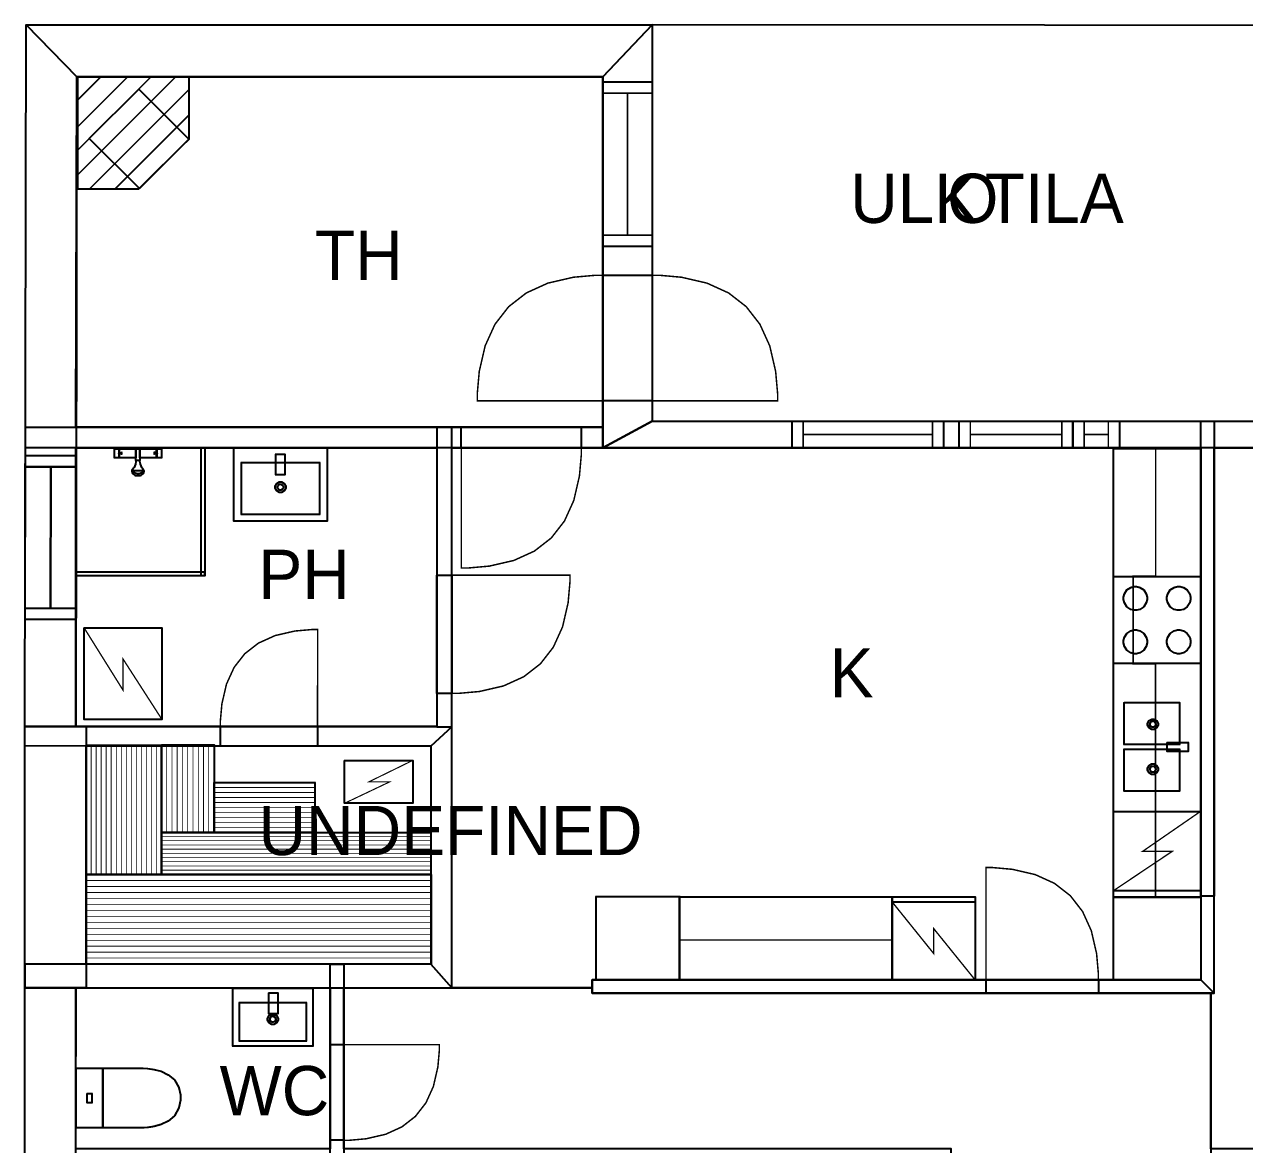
# Model space of a CAD drawing. Extents: x 1.6 to 14.5, y 0 to 12.9.
# Drawn here: x 1.58 to 10.1, y 5.1 to 12.92 of the extents above; entities that cross this region are included whole.
import ezdxf

# ---------------------------------------------------------------- set-up
doc = ezdxf.new("R2010")
doc.units = 0
doc.layers.get('0').update_dxf_attribs({"linetype": 'CONTINUOUS'})

msp = doc.modelspace()

# ---------------------------------------------------------------- linework, layer by layer
at = {"color": 0}
for points, const_width in [([(1.58117, 8.02219), (1.58979, 12.9214), (1.94336, 12.5569), (1.93533, 8.02154), (1.58117, 8.02219)], 0.00208), ([(1.58979, 12.9214), (5.96061, 12.9214), (5.61686, 12.5569), (1.94336, 12.5569), (1.58979, 12.9214)], 0.00208), ([(5.96061, 12.9214), (5.96061, 10.1542), (5.61686, 9.96669), (5.61686, 12.5569), (5.96061, 12.9214)], 0.00208), ([(14.1828, 10.1542), (14.1828, 12.9147), (5.96061, 12.9214), (5.96061, 10.1542), (14.1828, 10.1542)], 0.00208), ([(2.729, 12.1239), (2.729, 12.5569), (1.94775, 12.5569), (1.94775, 11.7757), (2.37728, 11.7757), (2.729, 12.1239)], 0.01042), ([(5.61686, 12.5222), (5.96061, 12.5222), (5.96061, 11.3742), (5.61686, 11.3742), (5.61686, 12.5222)], 0.01042), ([(5.61686, 12.5222), (5.96061, 12.5222), (5.96061, 11.3742), (5.61686, 11.3742), (5.61686, 12.5222)], 0.01042), ([(2.37993, 11.7782), (2.02983, 12.1268), (2.37592, 12.4715), (2.72601, 12.1228), (2.37993, 11.7782)], 0.01042), ([(5.61686, 11.1723), (5.56549, 11.1723), (5.41135, 11.1586), (5.23324, 11.1175), (5.08257, 11.049), (4.95925, 10.9531), (4.86339, 10.8299), (4.79486, 10.6791), (4.75379, 10.501), (4.74013, 10.3469), (4.74013, 10.2955), (5.61686, 10.2955), (5.61686, 11.1723)], 0.01042), ([(5.61686, 11.1723), (5.96061, 11.1723), (5.96061, 10.2955), (5.61686, 10.2955), (5.61686, 11.1723)], 0.01042), ([(5.61686, 11.1723), (5.96061, 11.1723), (5.96061, 10.2955), (5.61686, 10.2955), (5.61686, 11.1723)], 0.01042), ([(5.96061, 11.1723), (6.01193, 11.1723), (6.16607, 11.1586), (6.34418, 11.1175), (6.4949, 11.049), (6.61817, 10.9531), (6.71408, 10.8299), (6.78256, 10.6791), (6.82368, 10.501), (6.8374, 10.3469), (6.8374, 10.2955), (5.96061, 10.2955), (5.96061, 11.1723)], 0.01042), ([(5.96061, 10.1542), (14.1828, 10.1542), (14.5265, 9.96669), (5.61686, 9.96669), (5.96061, 10.1542)], 0.00208), ([(6.93821, 10.1542), (7.99685, 10.1542), (7.99685, 9.96669), (6.93821, 9.96669), (6.93821, 10.1542)], 0.01042), ([(6.93821, 10.1542), (7.99685, 10.1542), (7.99685, 9.96669), (6.93821, 9.96669), (6.93821, 10.1542)], 0.01042), ([(8.10508, 10.1542), (8.90022, 10.1542), (8.90022, 9.96669), (8.10508, 9.96669), (8.10508, 10.1542)], 0.01042), ([(8.10508, 10.1542), (8.90022, 10.1542), (8.90022, 9.96669), (8.10508, 9.96669), (8.10508, 10.1542)], 0.01042), ([(8.90022, 10.1542), (9.22487, 10.1542), (9.22487, 9.96669), (8.90022, 9.96669), (8.90022, 10.1542)], 0.01042), ([(8.90022, 10.1542), (9.22487, 10.1542), (9.22487, 9.96669), (8.90022, 9.96669), (8.90022, 10.1542)], 0.01042), ([(9.79303, 10.1542), (9.88678, 10.1542), (9.88678, 6.83762), (9.79303, 6.83762), (9.79303, 10.1542)], 0.00208), ([(1.58458, 10.1125), (5.61686, 10.1125), (5.61686, 9.96669), (1.58458, 9.96669), (1.58458, 10.1125)], 0.00208), ([(4.56185, 8.01915), (4.56185, 10.1125), (4.45768, 10.1125), (4.45768, 8.01926), (4.56185, 8.01915)], 0.00208), ([(4.62825, 10.1125), (5.46647, 10.1125), (5.46647, 9.96669), (4.62825, 9.96669), (4.62825, 10.1125)], 0.01042), ([(4.62825, 10.1125), (5.46647, 10.1125), (5.46647, 9.96669), (4.62825, 9.96669), (4.62825, 10.1125)], 0.01042), ([(2.81218, 9.96669), (2.83822, 9.96669), (2.83822, 9.07465), (2.81218, 9.07465), (2.81218, 9.96669)], 0.01042), ([(2.81218, 9.96669), (2.83822, 9.96669), (2.83822, 9.07465), (2.81218, 9.07465), (2.81218, 9.96669)], 0.01042), ([(3.0389, 9.96653), (3.69211, 9.96653), (3.69211, 9.45622), (3.0389, 9.45622), (3.0389, 9.96653)], 0.01042), ([(5.46647, 9.96669), (5.46647, 9.91758), (5.45335, 9.77024), (5.41407, 9.59999), (5.34858, 9.45589), (5.25689, 9.338), (5.139, 9.24631), (4.99496, 9.18083), (4.82471, 9.14154), (4.67736, 9.12842), (4.62825, 9.12842), (4.62825, 9.96669), (5.46647, 9.96669)], 0.01042), ([(1.58251, 8.76904), (1.58447, 9.91342), (1.93864, 9.91282), (1.93668, 8.76844), (1.58251, 8.76904)], 0.01042), ([(1.58251, 8.76904), (1.58447, 9.91342), (1.93864, 9.91282), (1.93668, 8.76844), (1.58251, 8.76904)], 0.01042), ([(2.20637, 9.96149), (2.23969, 9.96149), (2.23969, 9.89794), (2.20637, 9.89794), (2.20637, 9.96149)], 0.01042), ([(2.23969, 9.92919), (2.24289, 9.93044), (2.25256, 9.93431), (2.25532, 9.93544), (2.25532, 9.93544), (2.25532, 9.93403), (2.25532, 9.92974), (2.25532, 9.92546), (2.25532, 9.92399), (2.25532, 9.92399), (2.25293, 9.92464), (2.24294, 9.92806), (2.23969, 9.92919)], 0.01042), ([(2.23969, 9.96149), (2.35639, 9.96149), (2.35639, 9.89794), (2.23969, 9.89794), (2.23969, 9.96149)], 0.01042), ([(2.35639, 9.96149), (2.3845, 9.96149), (2.3845, 9.87815), (2.37744, 9.87815), (2.36165, 9.87815), (2.35639, 9.87815), (2.35639, 9.89899), (2.35639, 9.94586), (2.35639, 9.96149)], 0.01042), ([(2.3845, 9.96149), (2.50114, 9.96149), (2.50114, 9.89794), (2.3845, 9.89794), (2.3845, 9.96149)], 0.01042), ([(2.50011, 9.92919), (2.49685, 9.93044), (2.48719, 9.93431), (2.48449, 9.93544), (2.48449, 9.93544), (2.48449, 9.93403), (2.48449, 9.92974), (2.48449, 9.92546), (2.48449, 9.92399), (2.48449, 9.92399), (2.48682, 9.92464), (2.49681, 9.92806), (2.50011, 9.92919)], 0.01042), ([(2.50011, 9.96149), (2.53554, 9.96149), (2.53554, 9.89794), (2.50011, 9.89794), (2.50011, 9.96149)], 0.01042), ([(3.33285, 9.92404), (3.39535, 9.92404), (3.39535, 9.77821), (3.33285, 9.77821), (3.33285, 9.92404)], 0.01042), ([(9.18257, 9.96164), (9.18257, 6.82964), (9.79258, 6.82964), (9.79258, 9.96164), (9.18257, 9.96164)], 0.01042), ([(9.79258, 9.96164), (9.79258, 6.82964), (9.47694, 6.82964), (9.47694, 8.45953), (9.32058, 8.45953), (9.32058, 9.07226), (9.47819, 9.07226), (9.47819, 9.96382), (9.79258, 9.96164)], 0.01042), ([(3.09338, 9.8655), (3.63764, 9.8655), (3.63764, 9.50136), (3.09338, 9.50136), (3.09338, 9.8655)], 0.01042), ([(3.40196, 9.69265), (3.40196, 9.68625), (3.39128, 9.66689), (3.3719, 9.65619), (3.3655, 9.65619), (3.35906, 9.65619), (3.33968, 9.66689), (3.32904, 9.68625), (3.32904, 9.69265), (3.32904, 9.69911), (3.33968, 9.71847), (3.35906, 9.72911), (3.3655, 9.72911), (3.3719, 9.72911), (3.39128, 9.71847), (3.40196, 9.69911), (3.40196, 9.69265)], 0.00833), ([(3.38633, 9.69265), (3.38633, 9.68901), (3.38021, 9.67796), (3.36914, 9.67182), (3.3655, 9.67182), (3.36182, 9.67182), (3.35075, 9.67796), (3.34467, 9.68901), (3.34467, 9.69265), (3.34467, 9.69635), (3.35075, 9.70742), (3.36182, 9.71349), (3.3655, 9.71349), (3.36914, 9.71349), (3.38021, 9.70742), (3.38633, 9.69635), (3.38633, 9.69265)], 0.00833), ([(1.93722, 9.10069), (1.93722, 9.07465), (2.83583, 9.07465), (2.83583, 9.10069), (1.93722, 9.10069)], 0.01042), ([(1.93722, 9.10069), (1.93722, 9.07465), (2.83583, 9.07465), (2.83583, 9.10069), (1.93722, 9.10069)], 0.01042), ([(4.45768, 9.07835), (4.56185, 9.07835), (4.56185, 8.25304), (4.45768, 8.25304), (4.45768, 9.07835)], 0.01042), ([(4.45768, 9.07835), (4.56185, 9.07835), (4.56185, 8.25304), (4.45768, 8.25304), (4.45768, 9.07835)], 0.01042), ([(4.56185, 8.25304), (4.61019, 8.25304), (4.75526, 8.26594), (4.9229, 8.30464), (5.06478, 8.36914), (5.18083, 8.45936), (5.27111, 8.57542), (5.33561, 8.71729), (5.37429, 8.88493), (5.38721, 9.03), (5.38721, 9.07835), (4.56185, 9.07835), (4.56185, 8.25304)], 0.01042), ([(9.18414, 9.0689), (9.18414, 8.46099), (9.79101, 8.46099), (9.79101, 9.0689), (9.18414, 9.0689)], 0.01042), ([(9.33567, 8.83296), (9.32753, 8.83296), (9.30322, 8.83951), (9.27675, 8.85736), (9.25885, 8.8839), (9.25233, 8.90821), (9.25233, 8.91629), (9.25233, 8.92443), (9.25885, 8.94879), (9.27675, 8.97526), (9.30322, 8.99311), (9.32753, 8.99963), (9.33567, 8.99963), (9.34375, 8.99963), (9.36806, 8.99311), (9.39458, 8.97526), (9.41243, 8.94879), (9.419, 8.92443), (9.419, 8.91629), (9.419, 8.90821), (9.41243, 8.8839), (9.39458, 8.85736), (9.36806, 8.83951), (9.34375, 8.83296), (9.33567, 8.83296)], 0.01042), ([(9.63867, 8.83296), (9.63053, 8.83296), (9.60622, 8.83951), (9.57975, 8.85736), (9.56185, 8.8839), (9.55533, 8.90821), (9.55533, 8.91629), (9.55533, 8.92443), (9.56185, 8.94879), (9.57975, 8.97526), (9.60622, 8.99311), (9.63053, 8.99963), (9.63867, 8.99963), (9.64675, 8.99963), (9.67111, 8.99311), (9.6976, 8.97526), (9.71544, 8.94879), (9.722, 8.92443), (9.722, 8.91629), (9.722, 8.90821), (9.71544, 8.8839), (9.6976, 8.85736), (9.67111, 8.83951), (9.64675, 8.83296), (9.63867, 8.83296)], 0.01042), ([(1.99371, 8.70958), (2.53819, 8.70958), (2.53819, 8.07036), (1.99371, 8.07036), (1.99371, 8.70958)], 0.00907), ([(2.94575, 8.02083), (2.94581, 8.0606), (2.95654, 8.1799), (2.98856, 8.31765), (3.04178, 8.43425), (3.1161, 8.52957), (3.21164, 8.60368), (3.32835, 8.65657), (3.46625, 8.68821), (3.58556, 8.69868), (3.62532, 8.69863), (3.62429, 8.02012), (2.94575, 8.02083)], 0.01042), ([(9.33567, 8.52946), (9.32753, 8.52946), (9.30322, 8.53603), (9.27675, 8.55388), (9.25885, 8.5804), (9.25233, 8.60471), (9.25233, 8.61279), (9.25233, 8.62093), (9.25885, 8.64524), (9.27675, 8.67171), (9.30322, 8.68961), (9.32753, 8.69612), (9.33567, 8.69612), (9.34375, 8.69612), (9.36806, 8.68961), (9.39458, 8.67171), (9.41243, 8.64524), (9.419, 8.62093), (9.419, 8.61279), (9.419, 8.60471), (9.41243, 8.5804), (9.39458, 8.55388), (9.36806, 8.53603), (9.34375, 8.52946), (9.33567, 8.52946)], 0.01042), ([(9.63867, 8.52946), (9.63053, 8.52946), (9.60622, 8.53603), (9.57975, 8.55388), (9.56185, 8.5804), (9.55533, 8.60471), (9.55533, 8.61279), (9.55533, 8.62093), (9.56185, 8.64524), (9.57975, 8.67171), (9.60622, 8.68961), (9.63053, 8.69612), (9.63867, 8.69612), (9.64675, 8.69612), (9.67111, 8.68961), (9.6976, 8.67171), (9.71544, 8.64524), (9.722, 8.62093), (9.722, 8.61279), (9.722, 8.60471), (9.71544, 8.5804), (9.6976, 8.55388), (9.67111, 8.53603), (9.64675, 8.52946), (9.63867, 8.52946)], 0.01042), ([(9.2576, 8.18815), (9.2576, 7.89512), (9.64518, 7.89512), (9.64518, 8.18815), (9.2576, 8.18815)], 0.01042), ([(1.58117, 8.02219), (4.56185, 8.01915), (4.41601, 7.88385), (1.58106, 7.88678), (1.58117, 8.02219)], 0.00208), ([(1.58117, 8.02219), (2.00825, 8.02219), (2.00825, 6.19596), (1.58117, 6.19596), (1.58117, 8.02219)], 0.00208), ([(2.94575, 8.02083), (3.62429, 8.02012), (3.62408, 7.88471), (2.94564, 7.88542), (2.94575, 8.02083)], 0.01042), ([(2.94575, 8.02083), (3.62429, 8.02012), (3.62408, 7.88471), (2.94564, 7.88542), (2.94575, 8.02083)], 0.01042), ([(4.56185, 6.19596), (4.56185, 8.01915), (4.41601, 7.88385), (4.41601, 6.36263), (4.56185, 6.19596)], 0.00208), ([(9.45779, 8.00054), (9.45133, 8.00054), (9.43197, 8.01124), (9.42133, 8.0306), (9.42133, 8.037), (9.42133, 8.04346), (9.43197, 8.06282), (9.45133, 8.07346), (9.45779, 8.07346), (9.46419, 8.07346), (9.48356, 8.06282), (9.49425, 8.04346), (9.49425, 8.037), (9.49425, 8.0306), (9.48356, 8.01124), (9.46419, 8.00054), (9.45779, 8.00054)], 0.00833), ([(9.45779, 8.01617), (9.4541, 8.01617), (9.44303, 8.02229), (9.43696, 8.03336), (9.43696, 8.037), (9.43696, 8.04069), (9.44303, 8.05176), (9.4541, 8.05783), (9.45779, 8.05783), (9.46143, 8.05783), (9.4725, 8.05176), (9.47863, 8.04069), (9.47863, 8.037), (9.47863, 8.03336), (9.4725, 8.02229), (9.46143, 8.01617), (9.45779, 8.01617)], 0.00833), ([(2.00825, 7.89214), (2.00825, 6.98763), (2.53386, 6.98763), (2.53386, 7.89214), (2.00825, 7.89214)], 0.01042), ([(2.53401, 7.89242), (2.53401, 7.28201), (2.90158, 7.28201), (2.90158, 7.89242), (2.53401, 7.89242)], 0.01042), ([(9.25672, 7.86426), (9.25672, 7.57112), (9.64415, 7.57112), (9.64415, 7.86426), (9.25672, 7.86426)], 0.01042), ([(9.55875, 7.91054), (9.55875, 7.84804), (9.70458, 7.84804), (9.70458, 7.91054), (9.55875, 7.91054)], 0.01042), ([(3.81342, 7.785), (4.28988, 7.785), (4.28988, 7.4854), (3.81342, 7.4854), (3.81342, 7.785)], 0.00794), ([(9.45779, 7.6869), (9.45133, 7.6869), (9.43197, 7.6976), (9.42133, 7.71696), (9.42133, 7.72336), (9.42133, 7.72982), (9.43197, 7.74918), (9.45133, 7.75982), (9.45779, 7.75982), (9.46419, 7.75982), (9.48356, 7.74918), (9.49425, 7.72982), (9.49425, 7.72336), (9.49425, 7.71696), (9.48356, 7.6976), (9.46419, 7.6869), (9.45779, 7.6869)], 0.00833), ([(9.45779, 7.70253), (9.4541, 7.70253), (9.44303, 7.70865), (9.43696, 7.71972), (9.43696, 7.72336), (9.43696, 7.72706), (9.44303, 7.73813), (9.4541, 7.74419), (9.45779, 7.74419), (9.46143, 7.74419), (9.4725, 7.73813), (9.47863, 7.72706), (9.47863, 7.72336), (9.47863, 7.71972), (9.4725, 7.70865), (9.46143, 7.70253), (9.45779, 7.70253)], 0.00833), ([(2.90153, 7.63043), (3.60585, 7.63043), (3.60585, 7.28217), (2.90153, 7.28217), (2.90153, 7.63043)], 0.01042), ([(9.18326, 7.42817), (9.18326, 6.87424), (9.79015, 6.87424), (9.79015, 7.42817), (9.18326, 7.42817)], 0.00923), ([(2.53386, 7.28201), (4.41635, 7.28201), (4.41635, 6.98926), (2.53386, 6.98926), (2.53386, 7.28201)], 0.01042), ([(2.00825, 6.98763), (4.41824, 6.98763), (4.41824, 6.36263), (2.00825, 6.36263), (2.00825, 6.98763)], 0.01042), ([(9.07731, 6.25217), (9.07731, 6.29818), (9.06506, 6.43604), (9.02826, 6.59538), (8.96696, 6.73019), (8.88118, 6.8405), (8.77089, 6.92626), (8.63607, 6.98757), (8.47672, 7.02436), (8.33886, 7.03657), (8.29292, 7.03657), (8.29292, 6.25217), (9.07731, 6.25217)], 0.01042), ([(5.57004, 6.8341), (6.15283, 6.8341), (6.15283, 6.25375), (5.57004, 6.25375), (5.57004, 6.8341)], 0.01042), ([(6.15283, 6.83274), (7.63687, 6.83274), (7.63687, 6.25342), (6.15283, 6.25342), (6.15283, 6.83274)], 0.01042), ([(7.63687, 6.8329), (8.2161, 6.8329), (8.2161, 6.25288), (7.63687, 6.25288), (7.63687, 6.8329)], 0.00965), ([(7.63687, 6.8329), (8.2161, 6.8329), (8.2161, 6.79422), (7.63687, 6.79422), (7.63687, 6.8329)], 0.00965), ([(9.18326, 6.82964), (9.18326, 6.25211), (9.79194, 6.25211), (9.79194, 6.82964), (9.18326, 6.82964)], 0.01042), ([(9.88542, 6.15842), (9.88542, 6.83762), (9.79303, 6.83762), (9.79303, 6.25217), (9.88542, 6.15842)], 0.00208), ([(6.15283, 6.53039), (7.63471, 6.53039), (7.63471, 6.25472), (6.15283, 6.25472), (6.15283, 6.53039)], 0.01042), ([(1.58117, 6.19596), (4.56185, 6.19596), (4.41601, 6.36263), (1.58117, 6.36263), (1.58117, 6.19596)], 0.00208), ([(3.71322, 6.36263), (3.80697, 6.36263), (3.80697, 4.95751), (3.71322, 4.95751), (3.71322, 6.36263)], 0.00208), ([(9.88542, 6.15842), (5.54199, 6.15842), (5.54199, 6.25217), (9.79303, 6.25217), (9.88542, 6.15842)], 0.00208), ([(8.29292, 6.25217), (9.07731, 6.25217), (9.07731, 6.15842), (8.29292, 6.15842), (8.29292, 6.25217)], 0.01042), ([(8.29292, 6.25217), (9.07731, 6.25217), (9.07731, 6.15842), (8.29292, 6.15842), (8.29292, 6.25217)], 0.01042), ([(1.58117, 1.17833), (1.58117, 6.19596), (1.93533, 6.19596), (1.92492, 1.39708), (1.58117, 1.17833)], 0.00208), ([(3.03239, 6.19499), (3.59136, 6.19499), (3.59136, 5.78874), (3.03239, 5.78874), (3.03239, 6.19499)], 0.01042), ([(3.28396, 6.16114), (3.34646, 6.16114), (3.34646, 6.01531), (3.28396, 6.01531), (3.28396, 6.16114)], 0.01042), ([(3.07894, 6.09397), (3.54482, 6.09397), (3.54482, 5.82471), (3.07894, 5.82471), (3.07894, 6.09397)], 0.01042), ([(3.34836, 5.977), (3.34836, 5.9706), (3.33768, 5.95122), (3.31831, 5.94054), (3.3119, 5.94054), (3.30544, 5.94054), (3.28608, 5.95122), (3.27544, 5.9706), (3.27544, 5.977), (3.27544, 5.98346), (3.28608, 6.00282), (3.30544, 6.01346), (3.3119, 6.01346), (3.31831, 6.01346), (3.33768, 6.00282), (3.34836, 5.98346), (3.34836, 5.977)], 0.00833), ([(3.33274, 5.977), (3.33274, 5.97336), (3.32661, 5.96229), (3.31554, 5.95617), (3.3119, 5.95617), (3.30821, 5.95617), (3.29715, 5.96229), (3.29107, 5.97336), (3.29107, 5.977), (3.29107, 5.98068), (3.29715, 5.99175), (3.30821, 5.99783), (3.3119, 5.99783), (3.31554, 5.99783), (3.32661, 5.99175), (3.33274, 5.98068), (3.33274, 5.977)], 0.00833), ([(3.71322, 5.8004), (3.80697, 5.8004), (3.80697, 5.13217), (3.71322, 5.13217), (3.71322, 5.8004)], 0.01042), ([(3.71322, 5.8004), (3.80697, 5.8004), (3.80697, 5.13217), (3.71322, 5.13217), (3.71322, 5.8004)], 0.01042), ([(3.80697, 5.13217), (3.84608, 5.13217), (3.96354, 5.14264), (4.09928, 5.17393), (4.21414, 5.22618), (4.30811, 5.29926), (4.38118, 5.39324), (4.43343, 5.50808), (4.46474, 5.64382), (4.47521, 5.76129), (4.47521, 5.8004), (3.80697, 5.8004), (3.80697, 5.13217)], 0.01042), ([(1.93886, 5.63488), (1.93886, 5.21832), (2.12614, 5.21832), (2.12614, 5.63488), (1.93886, 5.63488)], 0.01042), ([(2.39447, 5.63488), (2.39447, 5.63488), (2.40619, 5.63499), (2.43718, 5.63336), (2.48101, 5.62722), (2.53125, 5.61376), (2.58143, 5.59022), (2.62528, 5.55376), (2.65625, 5.50163), (2.66803, 5.44857), (2.66803, 5.43088), (2.66803, 5.4126), (2.65625, 5.35775), (2.62528, 5.30365), (2.58143, 5.26585), (2.53125, 5.24143), (2.48101, 5.22743), (2.43718, 5.22103), (2.40619, 5.21929), (2.39447, 5.21935), (2.39447, 5.21935), (2.12614, 5.21832), (2.12614, 5.63488), (2.39447, 5.63488)], 0.01042), ([(2.01671, 5.45969), (2.01671, 5.3935), (2.04829, 5.3935), (2.04829, 5.45969), (2.01671, 5.45969)], 0.01042)]:
    msp.add_lwpolyline(points, close=True, dxfattribs=dict(at, const_width=const_width))
for points in [[(1.58117, 8.02219), (1.58979, 12.9214), (1.94336, 12.5569), (1.93533, 8.02154), (1.58117, 8.02219)], [(1.58979, 12.9214), (5.96061, 12.9214), (5.61686, 12.5569), (1.94336, 12.5569), (1.58979, 12.9214)], [(5.96061, 12.9214), (5.96061, 10.1542), (5.61686, 9.96669), (5.61686, 12.5569), (5.96061, 12.9214)], [(5.96061, 10.1542), (14.1828, 10.1542), (14.5265, 9.96669), (5.61686, 9.96669), (5.96061, 10.1542)], [(9.79303, 10.1542), (9.88678, 10.1542), (9.88678, 6.83762), (9.79303, 6.83762), (9.79303, 10.1542)], [(1.58458, 10.1125), (5.61686, 10.1125), (5.61686, 9.96669), (1.58458, 9.96669), (1.58458, 10.1125)], [(4.56185, 8.01915), (4.56185, 10.1125), (4.45768, 10.1125), (4.45768, 8.01926), (4.56185, 8.01915)], [(1.58117, 8.02219), (4.56185, 8.01915), (4.41601, 7.88385), (1.58106, 7.88678), (1.58117, 8.02219)], [(1.58117, 8.02219), (2.00825, 8.02219), (2.00825, 6.19596), (1.58117, 6.19596), (1.58117, 8.02219)], [(4.56185, 6.19596), (4.56185, 8.01915), (4.41601, 7.88385), (4.41601, 6.36263), (4.56185, 6.19596)], [(9.88542, 6.15842), (9.88542, 6.83762), (9.79303, 6.83762), (9.79303, 6.25217), (9.88542, 6.15842)], [(1.58117, 6.19596), (4.56185, 6.19596), (4.41601, 6.36263), (1.58117, 6.36263), (1.58117, 6.19596)], [(3.71322, 6.36263), (3.80697, 6.36263), (3.80697, 4.95751), (3.71322, 4.95751), (3.71322, 6.36263)], [(9.88542, 6.15842), (5.54199, 6.15842), (5.54199, 6.25217), (9.79303, 6.25217), (9.88542, 6.15842)], [(1.58117, 1.17833), (1.58117, 6.19596), (1.93533, 6.19596), (1.92492, 1.39708), (1.58117, 1.17833)]]:
    msp.add_lwpolyline(points, close=True, dxfattribs=at)
at = {"color": 7}
for points in [[(14.1828, 10.1542), (14.1828, 12.9147), (5.96061, 12.9214), (5.96061, 10.1542), (14.1828, 10.1542)], [(5.61686, 10.1125), (1.93533, 10.1125), (1.94336, 12.5569), (5.61686, 12.5569), (5.61686, 10.1125)], [(2.729, 12.1239), (2.729, 12.5569), (1.94775, 12.5569), (1.94775, 11.7757), (2.37728, 11.7757), (2.729, 12.1239)], [(2.37993, 11.7782), (2.02983, 12.1268), (2.37592, 12.4715), (2.72601, 12.1228), (2.37993, 11.7782)], [(5.61686, 12.5222), (5.96061, 12.5222), (5.96061, 11.3742), (5.61686, 11.3742), (5.61686, 12.5222)], [(5.61686, 12.5222), (5.96061, 12.5222), (5.96061, 11.3742), (5.61686, 11.3742), (5.61686, 12.5222)], [(5.61686, 11.1723), (5.96061, 11.1723), (5.96061, 10.2955), (5.61686, 10.2955), (5.61686, 11.1723)], [(5.61686, 11.1723), (5.96061, 11.1723), (5.96061, 10.2955), (5.61686, 10.2955), (5.61686, 11.1723)], [(6.93821, 10.1542), (7.99685, 10.1542), (7.99685, 9.96669), (6.93821, 9.96669), (6.93821, 10.1542)], [(6.93821, 10.1542), (7.99685, 10.1542), (7.99685, 9.96669), (6.93821, 9.96669), (6.93821, 10.1542)], [(8.10508, 10.1542), (8.90022, 10.1542), (8.90022, 9.96669), (8.10508, 9.96669), (8.10508, 10.1542)], [(8.10508, 10.1542), (8.90022, 10.1542), (8.90022, 9.96669), (8.10508, 9.96669), (8.10508, 10.1542)], [(8.90022, 10.1542), (9.22487, 10.1542), (9.22487, 9.96669), (8.90022, 9.96669), (8.90022, 10.1542)], [(8.90022, 10.1542), (9.22487, 10.1542), (9.22487, 9.96669), (8.90022, 9.96669), (8.90022, 10.1542)], [(4.62825, 10.1125), (5.46647, 10.1125), (5.46647, 9.96669), (4.62825, 9.96669), (4.62825, 10.1125)], [(4.62825, 10.1125), (5.46647, 10.1125), (5.46647, 9.96669), (4.62825, 9.96669), (4.62825, 10.1125)], [(1.58251, 8.76904), (1.58447, 9.91342), (1.93864, 9.91282), (1.93668, 8.76844), (1.58251, 8.76904)], [(1.58251, 8.76904), (1.58447, 9.91342), (1.93864, 9.91282), (1.93668, 8.76844), (1.58251, 8.76904)], [(1.93533, 8.02219), (1.93533, 9.96669), (4.45768, 9.96669), (4.45768, 8.02083), (2.00825, 8.02154), (1.93533, 8.02219)], [(2.20637, 9.96149), (2.23969, 9.96149), (2.23969, 9.89794), (2.20637, 9.89794), (2.20637, 9.96149)], [(2.23969, 9.96149), (2.35639, 9.96149), (2.35639, 9.89794), (2.23969, 9.89794), (2.23969, 9.96149)], [(2.23969, 9.92919), (2.24289, 9.93044), (2.25256, 9.93431), (2.25532, 9.93544), (2.25532, 9.93544), (2.25532, 9.93403), (2.25532, 9.92974), (2.25532, 9.92546), (2.25532, 9.92399), (2.25532, 9.92399), (2.25293, 9.92464), (2.24294, 9.92806), (2.23969, 9.92919)], [(2.35639, 9.96149), (2.3845, 9.96149), (2.3845, 9.87815), (2.37744, 9.87815), (2.36165, 9.87815), (2.35639, 9.87815), (2.35639, 9.89899), (2.35639, 9.94586), (2.35639, 9.96149)], [(2.3845, 9.96149), (2.50114, 9.96149), (2.50114, 9.89794), (2.3845, 9.89794), (2.3845, 9.96149)], [(2.50011, 9.92919), (2.49685, 9.93044), (2.48719, 9.93431), (2.48449, 9.93544), (2.48449, 9.93544), (2.48449, 9.93403), (2.48449, 9.92974), (2.48449, 9.92546), (2.48449, 9.92399), (2.48449, 9.92399), (2.48682, 9.92464), (2.49681, 9.92806), (2.50011, 9.92919)], [(2.50011, 9.96149), (2.53554, 9.96149), (2.53554, 9.89794), (2.50011, 9.89794), (2.50011, 9.96149)], [(2.81218, 9.96669), (2.83822, 9.96669), (2.83822, 9.07465), (2.81218, 9.07465), (2.81218, 9.96669)], [(2.81218, 9.96669), (2.83822, 9.96669), (2.83822, 9.07465), (2.81218, 9.07465), (2.81218, 9.96669)], [(3.0389, 9.96653), (3.69211, 9.96653), (3.69211, 9.45622), (3.0389, 9.45622), (3.0389, 9.96653)], [(3.33285, 9.92404), (3.39535, 9.92404), (3.39535, 9.77821), (3.33285, 9.77821), (3.33285, 9.92404)], [(9.79303, 6.25217), (5.54199, 6.25217), (5.54199, 6.19596), (4.56185, 6.19596), (4.56185, 9.96669), (9.79303, 9.96669), (9.79303, 6.25217)], [(9.18257, 9.96164), (9.79258, 9.96164), (9.79258, 6.82964), (9.18257, 6.82964), (9.18257, 9.96164)], [(14.1619, 5.0721), (9.86333, 5.0721), (9.86333, 6.15842), (9.88542, 6.15842), (9.88699, 6.83762), (9.88699, 9.96669), (14.1619, 9.96669), (14.1619, 5.0721)], [(1.58436, 9.83529), (1.93853, 9.83469)], [(1.75971, 8.8469), (1.76144, 9.83501)], [(2.35639, 9.87815), (2.35639, 9.87185), (2.35271, 9.85292), (2.34278, 9.83051), (2.33968, 9.82607), (2.33865, 9.82454), (2.32844, 9.80994), (2.32824, 9.80838), (2.32769, 9.80556), (2.33188, 9.78901), (2.34853, 9.7761), (2.35428, 9.77507), (2.35558, 9.77479), (2.36708, 9.77399), (2.37093, 9.77399), (2.3699, 9.77399), (2.37403, 9.77399), (2.38525, 9.77479), (2.38656, 9.77507), (2.39225, 9.7761), (2.40896, 9.78901), (2.41308, 9.80556), (2.4126, 9.80838), (2.41233, 9.80994), (2.40218, 9.82454), (2.40115, 9.82607), (2.398, 9.83051), (2.38813, 9.85292), (2.3845, 9.87185), (2.3845, 9.87815)], [(2.32824, 9.80735), (2.32844, 9.80686), (2.34033, 9.79665), (2.3641, 9.78754), (2.37201, 9.78754), (2.37825, 9.78782), (2.40088, 9.79704), (2.41206, 9.80686), (2.4126, 9.80735)], [(3.09338, 9.8655), (3.63764, 9.8655), (3.63764, 9.50136), (3.09338, 9.50136), (3.09338, 9.8655)], [(3.40196, 9.69265), (3.40196, 9.68625), (3.39128, 9.66689), (3.3719, 9.65619), (3.3655, 9.65619), (3.35906, 9.65619), (3.33968, 9.66689), (3.32904, 9.68625), (3.32904, 9.69265), (3.32904, 9.69911), (3.33968, 9.71847), (3.35906, 9.72911), (3.3655, 9.72911), (3.3719, 9.72911), (3.39128, 9.71847), (3.40196, 9.69911), (3.40196, 9.69265)], [(3.38633, 9.69265), (3.38633, 9.68901), (3.38021, 9.67796), (3.36914, 9.67182), (3.3655, 9.67182), (3.36182, 9.67182), (3.35075, 9.67796), (3.34467, 9.68901), (3.34467, 9.69265), (3.34467, 9.69635), (3.35075, 9.70742), (3.36182, 9.71349), (3.3655, 9.71349), (3.36914, 9.71349), (3.38021, 9.70742), (3.38633, 9.69635), (3.38633, 9.69265)], [(1.93722, 9.10069), (2.83583, 9.10069), (2.83583, 9.07465), (1.93722, 9.07465), (1.93722, 9.10069)], [(1.93722, 9.10069), (2.83583, 9.10069), (2.83583, 9.07465), (1.93722, 9.07465), (1.93722, 9.10069)], [(4.45768, 9.07835), (4.56185, 9.07835), (4.56185, 8.25304), (4.45768, 8.25304), (4.45768, 9.07835)], [(4.45768, 9.07835), (4.56185, 9.07835), (4.56185, 8.25304), (4.45768, 8.25304), (4.45768, 9.07835)], [(9.18414, 9.0689), (9.79101, 9.0689), (9.79101, 8.46099), (9.18414, 8.46099), (9.18414, 9.0689)], [(9.33567, 8.83296), (9.32753, 8.83296), (9.30322, 8.83951), (9.27675, 8.85736), (9.25885, 8.8839), (9.25233, 8.90821), (9.25233, 8.91629), (9.25233, 8.92443), (9.25885, 8.94879), (9.27675, 8.97526), (9.30322, 8.99311), (9.32753, 8.99963), (9.33567, 8.99963), (9.34375, 8.99963), (9.36806, 8.99311), (9.39458, 8.97526), (9.41243, 8.94879), (9.419, 8.92443), (9.419, 8.91629), (9.419, 8.90821), (9.41243, 8.8839), (9.39458, 8.85736), (9.36806, 8.83951), (9.34375, 8.83296), (9.33567, 8.83296)], [(9.63867, 8.83296), (9.63053, 8.83296), (9.60622, 8.83951), (9.57975, 8.85736), (9.56185, 8.8839), (9.55533, 8.90821), (9.55533, 8.91629), (9.55533, 8.92443), (9.56185, 8.94879), (9.57975, 8.97526), (9.60622, 8.99311), (9.63053, 8.99963), (9.63867, 8.99963), (9.64675, 8.99963), (9.67111, 8.99311), (9.6976, 8.97526), (9.71544, 8.94879), (9.722, 8.92443), (9.722, 8.91629), (9.722, 8.90821), (9.71544, 8.8839), (9.6976, 8.85736), (9.67111, 8.83951), (9.64675, 8.83296), (9.63867, 8.83296)], [(1.58262, 8.84717), (1.93679, 8.84657)], [(1.99371, 8.70958), (2.53819, 8.70958), (2.53819, 8.07036), (1.99371, 8.07036), (1.99371, 8.70958)], [(9.33567, 8.52946), (9.32753, 8.52946), (9.30322, 8.53603), (9.27675, 8.55388), (9.25885, 8.5804), (9.25233, 8.60471), (9.25233, 8.61279), (9.25233, 8.62093), (9.25885, 8.64524), (9.27675, 8.67171), (9.30322, 8.68961), (9.32753, 8.69612), (9.33567, 8.69612), (9.34375, 8.69612), (9.36806, 8.68961), (9.39458, 8.67171), (9.41243, 8.64524), (9.419, 8.62093), (9.419, 8.61279), (9.419, 8.60471), (9.41243, 8.5804), (9.39458, 8.55388), (9.36806, 8.53603), (9.34375, 8.52946), (9.33567, 8.52946)], [(9.63867, 8.52946), (9.63053, 8.52946), (9.60622, 8.53603), (9.57975, 8.55388), (9.56185, 8.5804), (9.55533, 8.60471), (9.55533, 8.61279), (9.55533, 8.62093), (9.56185, 8.64524), (9.57975, 8.67171), (9.60622, 8.68961), (9.63053, 8.69612), (9.63867, 8.69612), (9.64675, 8.69612), (9.67111, 8.68961), (9.6976, 8.67171), (9.71544, 8.64524), (9.722, 8.62093), (9.722, 8.61279), (9.722, 8.60471), (9.71544, 8.5804), (9.6976, 8.55388), (9.67111, 8.53603), (9.64675, 8.52946), (9.63867, 8.52946)], [(9.2576, 8.18815), (9.64518, 8.18815), (9.64518, 7.89512), (9.2576, 7.89512), (9.2576, 8.18815)], [(2.94575, 8.02083), (3.62429, 8.02012), (3.62408, 7.88471), (2.94564, 7.88542), (2.94575, 8.02083)], [(2.94575, 8.02083), (3.62429, 8.02012), (3.62408, 7.88471), (2.94564, 7.88542), (2.94575, 8.02083)], [(9.45779, 8.00054), (9.45133, 8.00054), (9.43197, 8.01124), (9.42133, 8.0306), (9.42133, 8.037), (9.42133, 8.04346), (9.43197, 8.06282), (9.45133, 8.07346), (9.45779, 8.07346), (9.46419, 8.07346), (9.48356, 8.06282), (9.49425, 8.04346), (9.49425, 8.037), (9.49425, 8.0306), (9.48356, 8.01124), (9.46419, 8.00054), (9.45779, 8.00054)], [(9.45779, 8.01617), (9.4541, 8.01617), (9.44303, 8.02229), (9.43696, 8.03336), (9.43696, 8.037), (9.43696, 8.04069), (9.44303, 8.05176), (9.4541, 8.05783), (9.45779, 8.05783), (9.46143, 8.05783), (9.4725, 8.05176), (9.47863, 8.04069), (9.47863, 8.037), (9.47863, 8.03336), (9.4725, 8.02229), (9.46143, 8.01617), (9.45779, 8.01617)], [(2.00825, 7.89214), (2.53386, 7.89214), (2.53386, 6.98763), (2.00825, 6.98763), (2.00825, 7.89214)], [(4.41601, 7.88385), (4.41601, 6.36263), (2.00825, 6.36263), (2.01042, 7.88542), (2.93685, 7.88542), (4.41601, 7.88385)], [(2.53401, 7.89242), (2.90158, 7.89242), (2.90158, 7.28201), (2.53401, 7.28201), (2.53401, 7.89242)], [(9.25672, 7.86426), (9.64415, 7.86426), (9.64415, 7.57112), (9.25672, 7.57112), (9.25672, 7.86426)], [(9.55875, 7.91054), (9.70458, 7.91054), (9.70458, 7.84804), (9.55875, 7.84804), (9.55875, 7.91054)], [(3.81342, 7.785), (4.28988, 7.785), (4.28988, 7.4854), (3.81342, 7.4854), (3.81342, 7.785)], [(9.45779, 7.6869), (9.45133, 7.6869), (9.43197, 7.6976), (9.42133, 7.71696), (9.42133, 7.72336), (9.42133, 7.72982), (9.43197, 7.74918), (9.45133, 7.75982), (9.45779, 7.75982), (9.46419, 7.75982), (9.48356, 7.74918), (9.49425, 7.72982), (9.49425, 7.72336), (9.49425, 7.71696), (9.48356, 7.6976), (9.46419, 7.6869), (9.45779, 7.6869)], [(9.45779, 7.70253), (9.4541, 7.70253), (9.44303, 7.70865), (9.43696, 7.71972), (9.43696, 7.72336), (9.43696, 7.72706), (9.44303, 7.73813), (9.4541, 7.74419), (9.45779, 7.74419), (9.46143, 7.74419), (9.4725, 7.73813), (9.47863, 7.72706), (9.47863, 7.72336), (9.47863, 7.71972), (9.4725, 7.70865), (9.46143, 7.70253), (9.45779, 7.70253)], [(2.90153, 7.63043), (3.60585, 7.63043), (3.60585, 7.28217), (2.90153, 7.28217), (2.90153, 7.63043)], [(9.18326, 7.42817), (9.79015, 7.42817), (9.79015, 6.87424), (9.18326, 6.87424), (9.18326, 7.42817)], [(2.53386, 7.28201), (4.41635, 7.28201), (4.41635, 6.98926), (2.53386, 6.98926), (2.53386, 7.28201)], [(2.00825, 6.98763), (4.41824, 6.98763), (4.41824, 6.36263), (2.00825, 6.36263), (2.00825, 6.98763)], [(5.57004, 6.8341), (6.15283, 6.8341), (6.15283, 6.25375), (5.57004, 6.25375), (5.57004, 6.8341)], [(6.15283, 6.83274), (7.63687, 6.83274), (7.63687, 6.25342), (6.15283, 6.25342), (6.15283, 6.83274)], [(7.63687, 6.8329), (8.2161, 6.8329), (8.2161, 6.25288), (7.63687, 6.25288), (7.63687, 6.8329)], [(7.63687, 6.8329), (8.2161, 6.8329), (8.2161, 6.79422), (7.63687, 6.79422), (7.63687, 6.8329)], [(9.18326, 6.82964), (9.79194, 6.82964), (9.79194, 6.25211), (9.18326, 6.25211), (9.18326, 6.82964)], [(8.29292, 6.25217), (9.07731, 6.25217), (9.07731, 6.15842), (8.29292, 6.15842), (8.29292, 6.25217)], [(8.29292, 6.25217), (9.07731, 6.25217), (9.07731, 6.15842), (8.29292, 6.15842), (8.29292, 6.25217)], [(1.93533, 6.19596), (3.71322, 6.19596), (3.71322, 5.0721), (1.93533, 5.0721), (1.93533, 6.19596)], [(3.03239, 6.19499), (3.59136, 6.19499), (3.59136, 5.78874), (3.03239, 5.78874), (3.03239, 6.19499)], [(3.28396, 6.16114), (3.34646, 6.16114), (3.34646, 6.01531), (3.28396, 6.01531), (3.28396, 6.16114)], [(5.54199, 6.15842), (9.86333, 6.15842), (9.86333, 2.00304), (8.05029, 2.00304), (8.05029, 5.0721), (3.80697, 5.0721), (3.80697, 6.19596), (5.54199, 6.19596), (5.54199, 6.15842)], [(3.07894, 6.09397), (3.54482, 6.09397), (3.54482, 5.82471), (3.07894, 5.82471), (3.07894, 6.09397)], [(3.34836, 5.977), (3.34836, 5.9706), (3.33768, 5.95122), (3.31831, 5.94054), (3.3119, 5.94054), (3.30544, 5.94054), (3.28608, 5.95122), (3.27544, 5.9706), (3.27544, 5.977), (3.27544, 5.98346), (3.28608, 6.00282), (3.30544, 6.01346), (3.3119, 6.01346), (3.31831, 6.01346), (3.33768, 6.00282), (3.34836, 5.98346), (3.34836, 5.977)], [(3.33274, 5.977), (3.33274, 5.97336), (3.32661, 5.96229), (3.31554, 5.95617), (3.3119, 5.95617), (3.30821, 5.95617), (3.29715, 5.96229), (3.29107, 5.97336), (3.29107, 5.977), (3.29107, 5.98068), (3.29715, 5.99175), (3.30821, 5.99783), (3.3119, 5.99783), (3.31554, 5.99783), (3.32661, 5.99175), (3.33274, 5.98068), (3.33274, 5.977)], [(3.71322, 5.8004), (3.80697, 5.8004), (3.80697, 5.13217), (3.71322, 5.13217), (3.71322, 5.8004)], [(3.71322, 5.8004), (3.80697, 5.8004), (3.80697, 5.13217), (3.71322, 5.13217), (3.71322, 5.8004)], [(1.93886, 5.63488), (2.12614, 5.63488), (2.12614, 5.21832), (1.93886, 5.21832), (1.93886, 5.63488)], [(2.39447, 5.63488), (2.39447, 5.63488), (2.40619, 5.63499), (2.43718, 5.63336), (2.48101, 5.62722), (2.53125, 5.61376), (2.58143, 5.59022), (2.62528, 5.55376), (2.65625, 5.50163), (2.66803, 5.44857), (2.66803, 5.43088), (2.66803, 5.4126), (2.65625, 5.35775), (2.62528, 5.30365), (2.58143, 5.26585), (2.53125, 5.24143), (2.48101, 5.22743), (2.43718, 5.22103), (2.40619, 5.21929), (2.39447, 5.21935), (2.39447, 5.21935), (2.12614, 5.21832), (2.12614, 5.63488), (2.39447, 5.63488)], [(2.01671, 5.45969), (2.04829, 5.45969), (2.04829, 5.3935), (2.01671, 5.3935), (2.01671, 5.45969)]]:
    msp.add_lwpolyline(points, close=True, dxfattribs=at)
at = {"color": 7, "const_width": 0.00208}
for points in [[(5.61686, 10.1125), (1.93533, 10.1125), (1.94336, 12.5569), (5.61686, 12.5569), (5.61686, 10.1125)], [(1.93533, 8.02219), (1.93533, 9.96669), (4.45768, 9.96669), (4.45768, 8.02083), (2.00825, 8.02154), (1.93533, 8.02219)], [(9.79303, 6.25217), (5.54199, 6.25217), (5.54199, 6.19596), (4.56185, 6.19596), (4.56185, 9.96669), (9.79303, 9.96669), (9.79303, 6.25217)], [(14.1619, 5.0721), (9.86333, 5.0721), (9.86333, 6.15842), (9.88542, 6.15842), (9.88699, 6.83762), (9.88699, 9.96669), (14.1619, 9.96669), (14.1619, 5.0721)], [(4.41601, 7.88385), (4.41601, 6.36263), (2.00825, 6.36263), (2.01042, 7.88542), (2.93685, 7.88542), (4.41601, 7.88385)], [(1.93533, 6.19596), (3.71322, 6.19596), (3.71322, 5.0721), (1.93533, 5.0721), (1.93533, 6.19596)], [(5.54199, 6.15842), (9.86333, 6.15842), (9.86333, 2.00304), (8.05029, 2.00304), (8.05029, 5.0721), (3.80697, 5.0721), (3.80697, 6.19596), (5.54199, 6.19596), (5.54199, 6.15842)]]:
    msp.add_lwpolyline(points, close=True, dxfattribs=at)
at = {"color": 251, "const_width": 0.01042}
for points in [[(1.94775, 12.2077), (2.29699, 12.5569)], [(1.94775, 11.8717), (2.63254, 12.5569)], [(1.94775, 12.3949), (2.10981, 12.5569)], [(1.94775, 12.0442), (2.45719, 12.5536)], [(2.03228, 11.7757), (2.729, 12.4724)], [(2.21089, 11.7757), (2.72797, 12.2928)]]:
    msp.add_lwpolyline(points, dxfattribs=at)
at = {"color": 0}
for points, const_width in [([(5.96061, 12.4441), (5.61686, 12.4441)], 0.01042), ([(5.78874, 12.4441), (5.78874, 11.4523)], 0.01042), ([(5.96061, 11.4523), (5.61686, 11.4523)], 0.01042), ([(7.01633, 10.1542), (7.01633, 9.96669)], 0.01042), ([(7.91872, 10.1542), (7.91872, 9.96669)], 0.01042), ([(8.18321, 10.1542), (8.18321, 9.96669)], 0.01042), ([(8.8221, 10.1542), (8.8221, 9.96669)], 0.01042), ([(8.97835, 10.1542), (8.97835, 9.96669)], 0.01042), ([(9.14675, 10.1542), (9.14675, 9.96669)], 0.01042), ([(7.01633, 10.0604), (7.91872, 10.0604)], 0.01042), ([(8.18321, 10.0604), (8.8221, 10.0604)], 0.01042), ([(8.97835, 10.0604), (9.14675, 10.0604)], 0.01042), ([(1.58436, 9.83529), (1.93853, 9.83469)], 0.01042), ([(1.75971, 8.8469), (1.76144, 9.83501)], 0.01042), ([(2.35639, 9.87815), (2.35639, 9.87185), (2.35271, 9.85292), (2.34278, 9.83051), (2.33968, 9.82607), (2.33865, 9.82454), (2.32844, 9.80994), (2.32824, 9.80838), (2.32769, 9.80556), (2.33188, 9.78901), (2.34853, 9.7761), (2.35428, 9.77507), (2.35558, 9.77479), (2.36708, 9.77399), (2.37093, 9.77399), (2.3699, 9.77399), (2.37403, 9.77399), (2.38525, 9.77479), (2.38656, 9.77507), (2.39225, 9.7761), (2.40896, 9.78901), (2.41308, 9.80556), (2.4126, 9.80838), (2.41233, 9.80994), (2.40218, 9.82454), (2.40115, 9.82607), (2.398, 9.83051), (2.38813, 9.85292), (2.3845, 9.87185), (2.3845, 9.87815)], 0.01042), ([(2.32824, 9.80735), (2.32844, 9.80686), (2.34033, 9.79665), (2.3641, 9.78754), (2.37201, 9.78754), (2.37825, 9.78782), (2.40088, 9.79704), (2.41206, 9.80686), (2.4126, 9.80735)], 0.01042), ([(1.58262, 8.84717), (1.93679, 8.84657)], 0.01042), ([(2.53819, 8.07036), (2.26503, 8.49436), (2.26503, 8.27707), (1.99463, 8.70958)], 0.00907), ([(3.81342, 7.4854), (4.12869, 7.63519), (3.9834, 7.63519), (4.28988, 7.785)], 0.00794), ([(9.79015, 7.42817), (9.38758, 7.15028), (9.59392, 7.15028), (9.18326, 6.87517)], 0.00923), ([(8.2161, 6.25288), (7.92649, 6.61154), (7.92649, 6.43756), (7.63687, 6.79715)], 0.00965)]:
    msp.add_lwpolyline(points, dxfattribs=dict(at, const_width=const_width))
at = {"color": 253, "const_width": 0.00521}
for points in [[(2.04329, 6.98763), (2.04329, 7.89219)], [(2.07835, 6.98763), (2.07835, 7.89219)], [(2.11333, 6.98763), (2.11333, 7.89219)], [(2.14839, 6.98763), (2.14839, 7.89219)], [(2.18343, 6.98763), (2.18343, 7.89219)], [(2.21847, 6.98763), (2.21847, 7.89219)], [(2.25353, 6.98763), (2.25353, 7.89219)], [(2.28857, 6.98763), (2.28857, 7.89219)], [(2.32362, 6.98763), (2.32362, 7.89219)], [(2.35861, 6.98763), (2.35861, 7.89219)], [(2.39367, 6.98763), (2.39367, 7.89219)], [(2.42871, 6.98763), (2.42871, 7.89219)], [(2.46376, 6.98763), (2.46376, 7.89219)], [(2.49881, 6.98763), (2.49881, 7.89219)], [(2.57075, 7.28201), (2.57075, 7.89242)], [(2.60753, 7.28201), (2.60753, 7.89242)], [(2.64426, 7.28201), (2.64426, 7.89242)], [(2.68099, 7.28201), (2.68099, 7.89242)], [(2.71778, 7.28201), (2.71778, 7.89242)], [(2.7545, 7.28201), (2.7545, 7.89242)], [(2.79129, 7.28201), (2.79129, 7.89242)], [(2.82801, 7.28201), (2.82801, 7.89242)], [(2.86481, 7.28201), (2.86481, 7.89242)], [(3.60585, 7.5956), (2.90158, 7.5956)], [(3.60585, 7.56076), (2.90158, 7.56076)], [(3.60585, 7.52593), (2.90158, 7.52593)], [(3.60585, 7.4911), (2.90158, 7.4911)], [(3.60585, 7.45632), (2.90158, 7.45632)], [(3.60585, 7.4215), (2.90158, 7.4215)], [(3.60585, 7.38667), (2.90158, 7.38667)], [(3.60585, 7.35183), (2.90158, 7.35183)], [(4.41635, 7.25271), (2.53386, 7.25271)], [(3.60585, 7.317), (2.90158, 7.317)], [(4.41635, 7.22347), (2.53386, 7.22347)], [(4.41635, 7.19417), (2.53386, 7.19417)], [(4.41635, 7.16493), (2.53386, 7.16493)], [(4.41635, 7.13564), (2.53386, 7.13564)], [(4.41635, 7.10639), (2.53386, 7.10639)], [(4.41635, 7.0771), (2.53386, 7.0771)], [(4.41635, 7.04779), (2.53386, 7.04779)], [(4.41635, 7.01856), (2.53386, 7.01856)], [(4.41824, 6.94596), (2.00831, 6.94596)], [(4.41824, 6.90429), (2.00831, 6.90429)], [(4.41824, 6.86263), (2.00831, 6.86263)], [(4.41824, 6.82096), (2.00831, 6.82096)], [(4.41824, 6.77929), (2.00831, 6.77929)], [(4.41824, 6.73763), (2.00831, 6.73763)], [(4.41824, 6.69596), (2.00831, 6.69596)], [(4.41824, 6.65429), (2.00831, 6.65429)], [(4.41824, 6.61263), (2.00831, 6.61263)], [(4.41824, 6.57096), (2.00831, 6.57096)], [(4.41824, 6.52929), (2.00831, 6.52929)], [(4.41824, 6.48763), (2.00831, 6.48763)], [(4.41824, 6.44596), (2.00831, 6.44596)], [(4.41824, 6.40429), (2.00831, 6.40429)]]:
    msp.add_lwpolyline(points, dxfattribs=at)

# ---------------------------------------------------------------- texts
at = {"color": 0}
for s, p in [('ULK', (7.34426, 11.5378)), ('O', (8.02186, 11.5378)), ('TILA', (8.28418, 11.5378)), ('TH', (3.60629, 11.1401)), ('PH', (3.21153, 8.91181)), ('K', (7.20163, 8.22464)), ('UNDEFINED', (3.21244, 7.12368)), ('WC', (2.94051, 5.30743))]:
    msp.add_text(s, height=0.34375, dxfattribs=at).set_placement(p)

doc.saveas('drawing.dxf')
